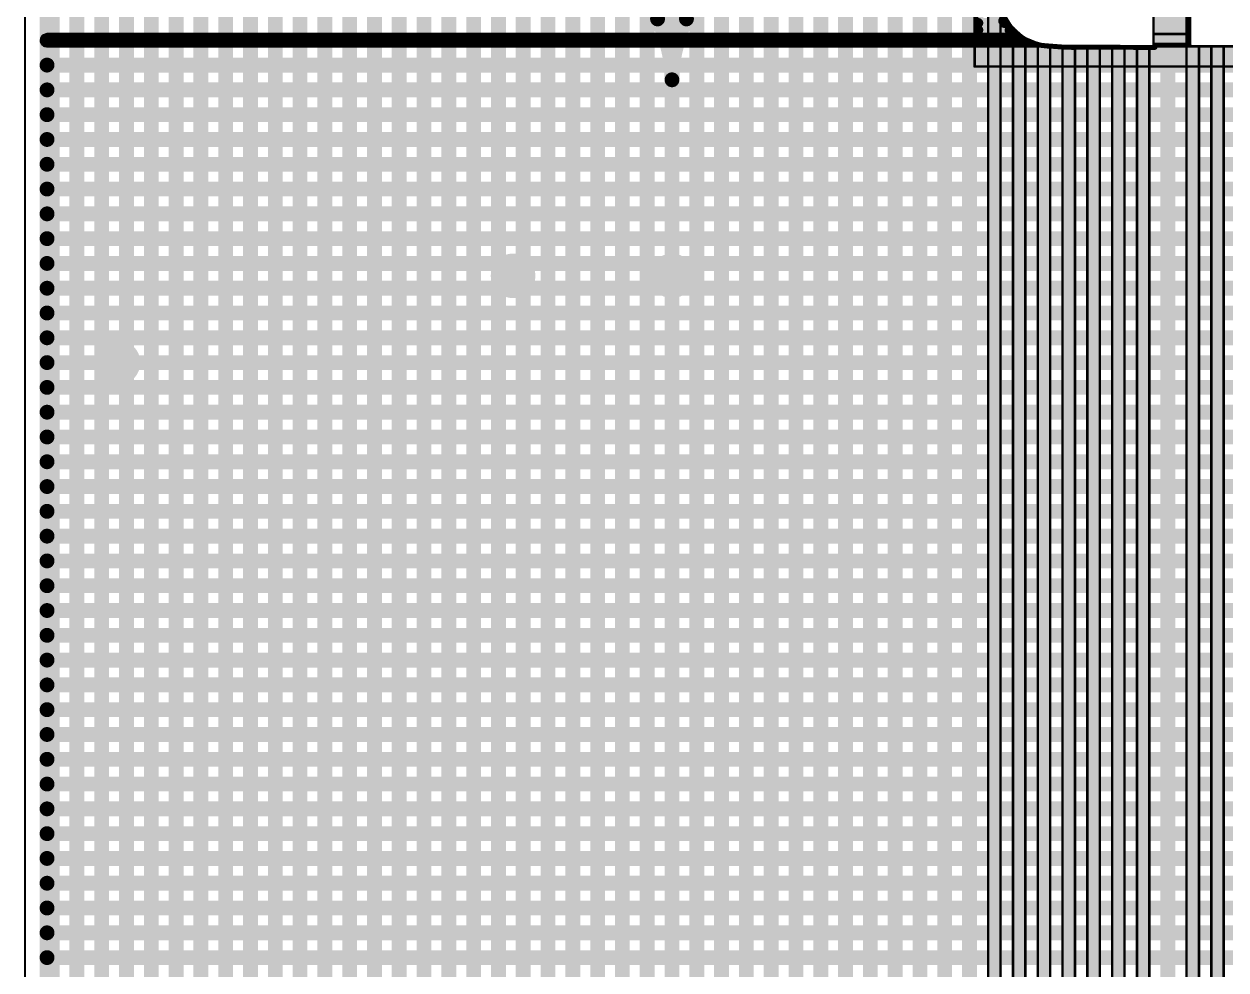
# Model space of a CAD drawing. Header units: millimetres. Extents: x 2260 to 2572, y -21 to 200.
# Drawn here: x 2325.19 to 2337.5, y 123.86 to 133.55 of the extents above; entities that cross this region are included whole.
import ezdxf

# ---------------------------------------------------------------- set-up
doc = ezdxf.new("R2010")
doc.units = ezdxf.units.MM
doc.layers.get('0').update_dxf_attribs({"lineweight": 18})
doc.layers.add('01', color=1, linetype='Continuous', lineweight=18)

# ---------------------------------------------------------------- blocks, each defined once
blk = doc.blocks.new('PAD_R1')
blk.add_lwpolyline([(0.25, 0, 0.5, 0.5, 1), (-0.25, 0, 0.5, 0.5, 1)], format="xyseb", close=True)

msp = doc.modelspace()

# ---------------------------------------------------------------- linework, layer by layer
at = {"layer": '01'}
msp.add_lwpolyline([(2325.2, 61.929, 0.02, 0.02, 0.414219), (2325.5, 61.629, 0.02, 0.02, 0), (2350.4, 61.629, 0.02, 0.02, 0.414219), (2350.7, 61.929, 0.02, 0.02, 0), (2350.7, 141.291, 0.02, 0.02, 0.414219), (2350.4, 141.591, 0.02, 0.02, 0), (2325.5, 141.591, 0.02, 0.02, 0.414219), (2325.2, 141.291, 0.02, 0.02, 0)], format="xyseb", close=True, dxfattribs=at)
for points in [[(2325.426, 137.536, 0.152, 0.152, 0), (2325.426, 65.729, 0.152, 0.152, 0)], [(2325.478, 137.536, 0.152, 0.152, 0), (2325.478, 65.729, 0.152, 0.152, 0)], [(2325.732, 137.536, 0.152, 0.152, 0), (2325.732, 65.729, 0.152, 0.152, 0)], [(2325.986, 137.536, 0.152, 0.152, 0), (2325.986, 65.729, 0.152, 0.152, 0)], [(2326.24, 137.536, 0.152, 0.152, 0), (2326.24, 65.729, 0.152, 0.152, 0)], [(2326.494, 137.536, 0.152, 0.152, 0), (2326.494, 65.729, 0.152, 0.152, 0)], [(2326.748, 137.536, 0.152, 0.152, 0), (2326.748, 65.729, 0.152, 0.152, 0)], [(2327.002, 137.536, 0.152, 0.152, 0), (2327.002, 65.729, 0.152, 0.152, 0)], [(2327.256, 137.536, 0.152, 0.152, 0), (2327.256, 65.729, 0.152, 0.152, 0)], [(2327.51, 137.536, 0.152, 0.152, 0), (2327.51, 65.729, 0.152, 0.152, 0)], [(2327.764, 137.536, 0.152, 0.152, 0), (2327.764, 65.729, 0.152, 0.152, 0)], [(2328.018, 137.536, 0.152, 0.152, 0), (2328.018, 65.729, 0.152, 0.152, 0)], [(2328.272, 137.536, 0.152, 0.152, 0), (2328.272, 65.729, 0.152, 0.152, 0)], [(2328.526, 137.536, 0.152, 0.152, 0), (2328.526, 65.729, 0.152, 0.152, 0)], [(2328.78, 137.536, 0.152, 0.152, 0), (2328.78, 65.729, 0.152, 0.152, 0)], [(2329.034, 137.536, 0.152, 0.152, 0), (2329.034, 65.729, 0.152, 0.152, 0)], [(2329.288, 137.536, 0.152, 0.152, 0), (2329.288, 65.729, 0.152, 0.152, 0)], [(2329.542, 137.536, 0.152, 0.152, 0), (2329.542, 65.729, 0.152, 0.152, 0)], [(2329.796, 137.536, 0.152, 0.152, 0), (2329.796, 65.729, 0.152, 0.152, 0)], [(2330.05, 137.536, 0.152, 0.152, 0), (2330.05, 65.729, 0.152, 0.152, 0)], [(2330.304, 137.536, 0.152, 0.152, 0), (2330.304, 65.729, 0.152, 0.152, 0)], [(2330.558, 137.536, 0.152, 0.152, 0), (2330.558, 65.729, 0.152, 0.152, 0)], [(2330.812, 137.536, 0.152, 0.152, 0), (2330.812, 65.729, 0.152, 0.152, 0)], [(2331.066, 137.536, 0.152, 0.152, 0), (2331.066, 65.729, 0.152, 0.152, 0)], [(2331.32, 137.536, 0.152, 0.152, 0), (2331.32, 65.729, 0.152, 0.152, 0)], [(2331.574, 137.536, 0.152, 0.152, 0), (2331.574, 65.729, 0.152, 0.152, 0)], [(2331.828, 137.536, 0.152, 0.152, 0), (2331.828, 65.729, 0.152, 0.152, 0)], [(2332.082, 137.536, 0.152, 0.152, 0), (2332.082, 65.729, 0.152, 0.152, 0)], [(2332.336, 137.536, 0.152, 0.152, 0), (2332.336, 65.729, 0.152, 0.152, 0)], [(2332.59, 137.536, 0.152, 0.152, 0), (2332.59, 65.729, 0.152, 0.152, 0)], [(2332.844, 137.536, 0.152, 0.152, 0), (2332.844, 65.729, 0.152, 0.152, 0)], [(2333.098, 137.536, 0.152, 0.152, 0), (2333.098, 65.729, 0.152, 0.152, 0)], [(2333.352, 137.536, 0.152, 0.152, 0), (2333.352, 65.729, 0.152, 0.152, 0)], [(2333.606, 137.536, 0.152, 0.152, 0), (2333.606, 65.729, 0.152, 0.152, 0)], [(2333.86, 137.536, 0.152, 0.152, 0), (2333.86, 65.729, 0.152, 0.152, 0)], [(2334.114, 137.536, 0.152, 0.152, 0), (2334.114, 65.729, 0.152, 0.152, 0)], [(2334.368, 137.536, 0.152, 0.152, 0), (2334.368, 65.729, 0.152, 0.152, 0)], [(2334.622, 137.536, 0.152, 0.152, 0), (2334.622, 65.729, 0.152, 0.152, 0)], [(2334.876, 137.536, 0.152, 0.152, 0), (2334.876, 65.729, 0.152, 0.152, 0)], [(2335.067, 137.536, 0.0254, 0.0254, 0), (2335.067, 65.729, 0.0254, 0.0254, 0)], [(2336.908, 137.536, 0.152, 0.152, 0), (2336.908, 65.729, 0.152, 0.152, 0)], [(2337.099, 137.536, 0.0254, 0.0254, 0), (2337.099, 69.872, 0.0254, 0.0254, 0)], [(2334.928, 135.416, 0.0254, 0.0254, 0), (2334.928, 133.118, 0.0254, 0.0254, 0)], [(2336.85, 133.339, 0.203, 0.203, 0), (2336.85, 135.292, 0.203, 0.203, 0)], [(2336.761, 135.305, 0.0254, 0.0254, 0), (2336.761, 133.327, 0.0254, 0.0254, 0)], [(2336.949, 133.339, 0.203, 0.203, 0), (2336.949, 135.292, 0.203, 0.203, 0)], [(2337.048, 133.339, 0.203, 0.203, 0), (2337.048, 135.292, 0.203, 0.203, 0)], [(2337.111, 133.339, 0.0508, 0.0508, 0), (2337.111, 135.292, 0.0508, 0.0508, 0)], [(2337.124, 133.339, 0.0508, 0.0508, 0), (2337.124, 135.292, 0.0508, 0.0508, 0)], [(2337.137, 133.327, 0.0254, 0.0254, 0), (2337.137, 135.305, 0.0254, 0.0254, 0)], [(2337.137, 133.327, 0.0254, 0.0254, 0), (2337.137, 135.305, 0.0254, 0.0254, 0)], [(2335.105, 65.729, 0.102, 0.102, 0), (2335.105, 134.442, 0.102, 0.102, 0)], [(2335.156, 65.729, 0.102, 0.102, 0), (2335.156, 134.442, 0.102, 0.102, 0)], [(2335.194, 65.729, 0.0254, 0.0254, 0), (2335.194, 134.438, 0.0254, 0.0254, 0)], [(2334.966, 133.832, 0.102, 0.102, 0), (2334.966, 133.441, 0.102, 0.102, 0)], [(2334.941, 133.832, 0.0508, 0.0508, 0), (2334.941, 133.441, 0.0508, 0.0508, 0)], [(2335.221, 133.585, 0.102, 0.102, 0), (2335.174, 133.705, 0.102, 0.102, 0)], [(2331.828, 132.982, 0.152, 0.152, 0.117077), (2331.68, 133.606, 0.152, 0.152, 0)], [(2331.828, 132.982, 0.152, 0.152, -0.117077), (2331.976, 133.606, 0.152, 0.152, 0)], [(2335.233, 133.564, 0.102, 0.102, 0), (2334.966, 133.564, 0.102, 0.102, 0)], [(2335.296, 133.481, 0.102, 0.102, 0), (2335.221, 133.585, 0.102, 0.102, 0)], [(2335.315, 133.498, 0.0508, 0.0508, 0), (2335.243, 133.597, 0.0508, 0.0508, 0)], [(2335.309, 133.524, 0.0254, 0.0254, 0), (2335.235, 133.644, 0.0254, 0.0254, 0)], [(2335.286, 133.492, 0.102, 0.102, 0), (2334.966, 133.492, 0.102, 0.102, 0)], [(2335.394, 133.398, 0.102, 0.102, 0), (2335.296, 133.481, 0.102, 0.102, 0)], [(2335.408, 133.42, 0.0508, 0.0508, 0), (2335.315, 133.498, 0.0508, 0.0508, 0)], [(2335.415, 133.43, 0.0254, 0.0254, 0), (2335.309, 133.524, 0.0254, 0.0254, 0)], [(2335.321, 133.518, 0.0254, 0.0254, 0), (2335.321, 65.729, 0.0254, 0.0254, 0)], [(2335.36, 133.474, 0.0254, 0.0254, 0), (2335.321, 133.518, 0.0254, 0.0254, 0)], [(2335.351, 133.464, 0.0508, 0.0508, 0), (2335.333, 133.485, 0.0508, 0.0508, 0)], [(2335.333, 133.485, 0.0508, 0.0508, 0), (2335.333, 133.483, 0.0508, 0.0508, 0)], [(2335.335, 133.483, 0.0508, 0.0508, 0), (2335.333, 133.483, 0.0508, 0.0508, 0)], [(2335.333, 133.483, 0.0508, 0.0508, 0), (2335.333, 133.444, 0.0508, 0.0508, 0)], [(2335.379, 133.444, 0.0508, 0.0508, 0), (2335.333, 133.444, 0.0508, 0.0508, 0)], [(2335.333, 133.444, 0.0508, 0.0508, 0), (2335.333, 133.441, 0.0508, 0.0508, 0)], [(2335.403, 133.425, 0.0508, 0.0508, 0), (2335.351, 133.464, 0.0508, 0.0508, 0)], [(2335.411, 133.434, 0.0254, 0.0254, 0), (2335.36, 133.474, 0.0254, 0.0254, 0)], [(2325.381, 133.432, 0.0254, 0.0254, 0), (2325.363, 133.387, 0.0254, 0.0254, 0)], [(2325.38, 133.408, 0.0508, 0.0508, 0), (2325.376, 133.387, 0.0508, 0.0508, 0)], [(2335.463, 133.387, 0.0508, 0.0508, 0), (2325.376, 133.387, 0.0508, 0.0508, 0)], [(2325.376, 133.387, 0.0508, 0.0508, 0), (2325.376, 133.38, 0.0508, 0.0508, 0)], [(2325.363, 133.387, 0.0254, 0.0254, 0), (2325.381, 133.342, 0.0254, 0.0254, 0)], [(2325.376, 133.38, 0.0508, 0.0508, 0), (2325.379, 133.368, 0.0508, 0.0508, 0)], [(2335.489, 133.376, 0.0508, 0.0508, 0), (2325.376, 133.376, 0.0508, 0.0508, 0)], [(2325.379, 133.368, 0.0508, 0.0508, 0), (2325.386, 133.357, 0.0508, 0.0508, 0)], [(2325.39, 133.423, 0.0508, 0.0508, 0), (2325.38, 133.408, 0.0508, 0.0508, 0)], [(2335.53, 133.359, 0.0508, 0.0508, 0), (2325.384, 133.359, 0.0508, 0.0508, 0)], [(2335.411, 133.418, 0.0508, 0.0508, 0), (2325.386, 133.418, 0.0508, 0.0508, 0)], [(2325.386, 133.357, 0.0508, 0.0508, 0), (2325.387, 133.355, 0.0508, 0.0508, 0)], [(2325.387, 133.355, 0.0508, 0.0508, 0), (2325.426, 133.337, 0.0508, 0.0508, 0)], [(2325.392, 133.425, 0.0508, 0.0508, 0), (2325.39, 133.423, 0.0508, 0.0508, 0)], [(2325.426, 133.438, 0.0508, 0.0508, 0), (2325.392, 133.425, 0.0508, 0.0508, 0)], [(2325.426, 133.451, 0.0254, 0.0254, 0), (2325.381, 133.432, 0.0254, 0.0254, 0)], [(2325.381, 133.342, 0.0254, 0.0254, 0), (2325.426, 133.324, 0.0254, 0.0254, 0)], [(2335.587, 133.342, 0.0508, 0.0508, 0), (2325.402, 133.342, 0.0508, 0.0508, 0)], [(2335.597, 133.339, 0.0508, 0.0508, 0), (2325.409, 133.339, 0.0508, 0.0508, 0)], [(2335.386, 133.438, 0.0508, 0.0508, 0), (2325.426, 133.438, 0.0508, 0.0508, 0)], [(2325.426, 133.337, 0.0508, 0.0508, 0), (2335.607, 133.337, 0.0508, 0.0508, 0)], [(2335.39, 133.451, 0.0254, 0.0254, 0), (2325.426, 133.451, 0.0254, 0.0254, 0)], [(2335.379, 133.441, 0.0508, 0.0508, 0), (2334.941, 133.441, 0.0508, 0.0508, 0)], [(2334.941, 133.441, 0.0508, 0.0508, 0), (2334.941, 133.418, 0.0508, 0.0508, 0)], [(2335.411, 133.418, 0.0508, 0.0508, 0), (2334.941, 133.418, 0.0508, 0.0508, 0)], [(2334.941, 133.418, 0.0508, 0.0508, 0), (2334.941, 133.376, 0.0508, 0.0508, 0)], [(2335.489, 133.376, 0.0508, 0.0508, 0), (2334.941, 133.376, 0.0508, 0.0508, 0)], [(2334.941, 133.376, 0.0508, 0.0508, 0), (2334.941, 133.359, 0.0508, 0.0508, 0)], [(2335.53, 133.359, 0.0508, 0.0508, 0), (2334.941, 133.359, 0.0508, 0.0508, 0)], [(2334.941, 133.359, 0.0508, 0.0508, 0), (2334.941, 133.342, 0.0508, 0.0508, 0)], [(2335.587, 133.342, 0.0508, 0.0508, 0), (2334.941, 133.342, 0.0508, 0.0508, 0)], [(2334.941, 133.342, 0.0508, 0.0508, 0), (2334.941, 133.339, 0.0508, 0.0508, 0)], [(2335.597, 133.339, 0.0508, 0.0508, 0), (2334.941, 133.339, 0.0508, 0.0508, 0)], [(2335.359, 65.729, 0.102, 0.102, 0), (2335.359, 133.416, 0.102, 0.102, 0)], [(2335.382, 133.441, 0.0508, 0.0508, 0), (2335.333, 133.441, 0.0508, 0.0508, 0)], [(2335.333, 133.441, 0.0508, 0.0508, 0), (2335.333, 133.418, 0.0508, 0.0508, 0)], [(2335.411, 133.418, 0.0508, 0.0508, 0), (2335.333, 133.418, 0.0508, 0.0508, 0)], [(2335.333, 133.418, 0.0508, 0.0508, 0), (2335.333, 133.416, 0.0508, 0.0508, 0)], [(2335.414, 133.416, 0.0508, 0.0508, 0), (2335.333, 133.416, 0.0508, 0.0508, 0)], [(2335.41, 65.729, 0.102, 0.102, 0), (2335.41, 133.416, 0.102, 0.102, 0)], [(2335.402, 133.425, 0.0508, 0.0508, 0), (2335.386, 133.438, 0.0508, 0.0508, 0)], [(2335.411, 133.434, 0.0254, 0.0254, 0), (2335.39, 133.451, 0.0254, 0.0254, 0)], [(2335.406, 133.421, 0.0508, 0.0508, 0), (2335.402, 133.425, 0.0508, 0.0508, 0)], [(2335.406, 133.421, 0.0508, 0.0508, 0), (2335.403, 133.425, 0.0508, 0.0508, 0)], [(2335.444, 133.396, 0.0508, 0.0508, 0), (2335.406, 133.421, 0.0508, 0.0508, 0)], [(2335.435, 133.402, 0.0508, 0.0508, 0), (2335.406, 133.421, 0.0508, 0.0508, 0)], [(2335.444, 133.396, 0.0508, 0.0508, 0), (2335.408, 133.42, 0.0508, 0.0508, 0)], [(2335.414, 133.431, 0.0254, 0.0254, 0), (2335.411, 133.434, 0.0254, 0.0254, 0)], [(2335.414, 133.431, 0.0254, 0.0254, 0), (2335.411, 133.434, 0.0254, 0.0254, 0)], [(2335.45, 133.407, 0.0254, 0.0254, 0), (2335.414, 133.431, 0.0254, 0.0254, 0)], [(2335.448, 133.409, 0.0254, 0.0254, 0), (2335.414, 133.431, 0.0254, 0.0254, 0)], [(2335.451, 133.407, 0.0254, 0.0254, 0), (2335.415, 133.43, 0.0254, 0.0254, 0)], [(2335.517, 133.364, 0.0508, 0.0508, 0), (2335.444, 133.396, 0.0508, 0.0508, 0)], [(2335.55, 133.352, 0.0508, 0.0508, 0), (2335.444, 133.396, 0.0508, 0.0508, 0)], [(2335.448, 65.729, 0.0254, 0.0254, 0), (2335.448, 133.409, 0.0254, 0.0254, 0)], [(2335.451, 133.407, 0.0254, 0.0254, 0), (2335.45, 133.407, 0.0254, 0.0254, 0)], [(2335.553, 133.364, 0.0254, 0.0254, 0), (2335.451, 133.407, 0.0254, 0.0254, 0)], [(2335.553, 133.364, 0.0254, 0.0254, 0), (2335.451, 133.407, 0.0254, 0.0254, 0)], [(2335.55, 133.352, 0.0508, 0.0508, 0), (2335.517, 133.364, 0.0508, 0.0508, 0)], [(2335.607, 133.336, 0.0508, 0.0508, 0), (2335.55, 133.352, 0.0508, 0.0508, 0)], [(2335.615, 133.334, 0.0508, 0.0508, 0), (2335.55, 133.352, 0.0508, 0.0508, 0)], [(2335.554, 133.364, 0.0254, 0.0254, 0), (2335.553, 133.364, 0.0254, 0.0254, 0)], [(2335.618, 133.347, 0.0254, 0.0254, 0), (2335.553, 133.364, 0.0254, 0.0254, 0)], [(2335.618, 133.347, 0.0254, 0.0254, 0), (2335.554, 133.364, 0.0254, 0.0254, 0)], [(2335.613, 65.729, 0.102, 0.102, 0), (2335.613, 133.349, 0.102, 0.102, 0)], [(2335.575, 133.358, 0.0254, 0.0254, 0), (2335.575, 65.729, 0.0254, 0.0254, 0)], [(2335.618, 133.346, 0.0254, 0.0254, 0), (2335.575, 133.358, 0.0254, 0.0254, 0)], [(2335.616, 133.334, 0.0508, 0.0508, 0), (2335.587, 133.341, 0.0508, 0.0508, 0)], [(2335.839, 133.317, 0.0508, 0.0508, 0), (2335.615, 133.334, 0.0508, 0.0508, 0)], [(2335.624, 133.334, 0.0508, 0.0508, 0), (2335.616, 133.334, 0.0508, 0.0508, 0)], [(2335.689, 133.326, 0.0508, 0.0508, 0), (2335.624, 133.334, 0.0508, 0.0508, 0)], [(2335.839, 133.329, 0.0254, 0.0254, 0), (2335.618, 133.347, 0.0254, 0.0254, 0)], [(2335.625, 133.346, 0.0254, 0.0254, 0), (2335.618, 133.346, 0.0254, 0.0254, 0)], [(2335.839, 133.329, 0.0254, 0.0254, 0), (2335.618, 133.347, 0.0254, 0.0254, 0)], [(2335.702, 133.338, 0.0254, 0.0254, 0), (2335.625, 133.346, 0.0254, 0.0254, 0)], [(2335.664, 65.729, 0.102, 0.102, 0), (2335.664, 133.349, 0.102, 0.102, 0)], [(2335.702, 65.729, 0.0254, 0.0254, 0), (2335.702, 133.338, 0.0254, 0.0254, 0)], [(2335.867, 65.729, 0.102, 0.102, 0), (2335.867, 133.339, 0.102, 0.102, 0)], [(2335.918, 65.729, 0.102, 0.102, 0), (2335.918, 133.339, 0.102, 0.102, 0)], [(2336.121, 65.729, 0.102, 0.102, 0), (2336.121, 133.339, 0.102, 0.102, 0)], [(2336.172, 65.729, 0.102, 0.102, 0), (2336.172, 133.339, 0.102, 0.102, 0)], [(2336.375, 65.729, 0.102, 0.102, 0), (2336.375, 133.339, 0.102, 0.102, 0)], [(2336.426, 65.729, 0.102, 0.102, 0), (2336.426, 133.339, 0.102, 0.102, 0)], [(2336.629, 65.729, 0.102, 0.102, 0), (2336.629, 133.339, 0.102, 0.102, 0)], [(2336.68, 65.729, 0.102, 0.102, 0), (2336.68, 133.339, 0.102, 0.102, 0)], [(2337.149, 133.413, 0.102, 0.102, 0), (2336.749, 133.413, 0.102, 0.102, 0)], [(2337.149, 133.39, 0.102, 0.102, 0), (2336.749, 133.39, 0.102, 0.102, 0)], [(2336.773, 133.337, 0.0508, 0.0508, 0), (2337.125, 133.337, 0.0508, 0.0508, 0)], [(2337.137, 133.451, 0.0254, 0.0254, 0), (2336.761, 133.451, 0.0254, 0.0254, 0)], [(2336.761, 133.451, 0.0254, 0.0254, 0), (2336.761, 133.327, 0.0254, 0.0254, 0)], [(2337.124, 133.339, 0.0508, 0.0508, 0), (2336.774, 133.339, 0.0508, 0.0508, 0)], [(2337.124, 133.339, 0.0508, 0.0508, 0), (2336.774, 133.339, 0.0508, 0.0508, 0)], [(2337.137, 69.859, 0.102, 0.102, 0), (2337.137, 133.339, 0.102, 0.102, 0)], [(2337.124, 133.339, 0.0508, 0.0508, 0), (2337.111, 133.339, 0.0508, 0.0508, 0)], [(2337.137, 133.327, 0.0254, 0.0254, 0), (2337.137, 133.451, 0.0254, 0.0254, 0)], [(2337.188, 69.859, 0.102, 0.102, 0), (2337.188, 133.339, 0.102, 0.102, 0)], [(2337.391, 69.859, 0.102, 0.102, 0), (2337.391, 133.339, 0.102, 0.102, 0)], [(2337.442, 69.859, 0.102, 0.102, 0), (2337.442, 133.339, 0.102, 0.102, 0)], [(2325.426, 133.324, 0.0254, 0.0254, 0), (2350.474, 133.324, 0.0254, 0.0254, 0)], [(2339.167, 133.238, 0.203, 0.203, 0), (2334.915, 133.238, 0.203, 0.203, 0)], [(2339.167, 133.207, 0.203, 0.203, 0), (2334.915, 133.207, 0.203, 0.203, 0)], [(2336.774, 133.314, 0.0508, 0.0508, 0), (2335.839, 133.317, 0.0508, 0.0508, 0)], [(2335.829, 133.33, 0.0254, 0.0254, 0), (2335.829, 65.729, 0.0254, 0.0254, 0)], [(2335.839, 133.329, 0.0254, 0.0254, 0), (2335.829, 133.33, 0.0254, 0.0254, 0)], [(2335.943, 133.314, 0.0508, 0.0508, 0), (2335.841, 133.317, 0.0508, 0.0508, 0)], [(2336.761, 133.327, 0.0254, 0.0254, 0), (2335.839, 133.329, 0.0254, 0.0254, 0)], [(2335.956, 133.327, 0.0254, 0.0254, 0), (2335.839, 133.329, 0.0254, 0.0254, 0)], [(2336.761, 133.327, 0.0254, 0.0254, 0), (2335.839, 133.329, 0.0254, 0.0254, 0)], [(2335.956, 65.729, 0.0254, 0.0254, 0), (2335.956, 133.327, 0.0254, 0.0254, 0)], [(2336.083, 133.327, 0.0254, 0.0254, 0), (2336.083, 65.729, 0.0254, 0.0254, 0)], [(2336.21, 133.327, 0.0254, 0.0254, 0), (2336.083, 133.327, 0.0254, 0.0254, 0)], [(2336.21, 65.729, 0.0254, 0.0254, 0), (2336.21, 133.327, 0.0254, 0.0254, 0)], [(2336.337, 133.327, 0.0254, 0.0254, 0), (2336.337, 65.729, 0.0254, 0.0254, 0)], [(2336.464, 133.327, 0.0254, 0.0254, 0), (2336.337, 133.327, 0.0254, 0.0254, 0)], [(2336.464, 65.729, 0.0254, 0.0254, 0), (2336.464, 133.327, 0.0254, 0.0254, 0)], [(2336.591, 133.327, 0.0254, 0.0254, 0), (2336.591, 65.729, 0.0254, 0.0254, 0)], [(2336.718, 133.327, 0.0254, 0.0254, 0), (2336.591, 133.327, 0.0254, 0.0254, 0)], [(2336.718, 65.729, 0.0254, 0.0254, 0), (2336.718, 133.327, 0.0254, 0.0254, 0)], [(2337.752, 133.327, 0.0254, 0.0254, 0), (2337.137, 133.327, 0.0254, 0.0254, 0)], [(2337.752, 133.327, 0.0254, 0.0254, 0), (2337.137, 133.327, 0.0254, 0.0254, 0)], [(2337.226, 133.327, 0.0254, 0.0254, 0), (2337.137, 133.327, 0.0254, 0.0254, 0)], [(2337.226, 69.872, 0.0254, 0.0254, 0), (2337.226, 133.327, 0.0254, 0.0254, 0)], [(2337.353, 133.327, 0.0254, 0.0254, 0), (2337.353, 69.872, 0.0254, 0.0254, 0)], [(2337.48, 133.327, 0.0254, 0.0254, 0), (2337.353, 133.327, 0.0254, 0.0254, 0)], [(2337.48, 69.872, 0.0254, 0.0254, 0), (2337.48, 133.327, 0.0254, 0.0254, 0)], [(2350.474, 133.133, 0.152, 0.152, 0), (2325.426, 133.133, 0.152, 0.152, 0)], [(2334.928, 133.118, 0.0254, 0.0254, 0), (2339.154, 133.118, 0.0254, 0.0254, 0)], [(2350.474, 132.879, 0.152, 0.152, 0), (2325.426, 132.879, 0.152, 0.152, 0)], [(2350.474, 132.625, 0.152, 0.152, 0), (2325.426, 132.625, 0.152, 0.152, 0)], [(2350.474, 132.371, 0.152, 0.152, 0), (2325.426, 132.371, 0.152, 0.152, 0)], [(2350.474, 132.117, 0.152, 0.152, 0), (2325.426, 132.117, 0.152, 0.152, 0)], [(2350.474, 131.863, 0.152, 0.152, 0), (2325.426, 131.863, 0.152, 0.152, 0)], [(2350.474, 131.609, 0.152, 0.152, 0), (2325.426, 131.609, 0.152, 0.152, 0)], [(2350.474, 131.355, 0.152, 0.152, 0), (2325.426, 131.355, 0.152, 0.152, 0)], [(2350.474, 131.101, 0.152, 0.152, 0), (2325.426, 131.101, 0.152, 0.152, 0)], [(2350.474, 130.847, 0.152, 0.152, 0), (2325.426, 130.847, 0.152, 0.152, 0)], [(2350.474, 130.593, 0.152, 0.152, 0), (2325.426, 130.593, 0.152, 0.152, 0)], [(2350.474, 130.339, 0.152, 0.152, 0), (2325.426, 130.339, 0.152, 0.152, 0)], [(2350.474, 130.085, 0.152, 0.152, 0), (2325.426, 130.085, 0.152, 0.152, 0)], [(2350.474, 129.831, 0.152, 0.152, 0), (2325.426, 129.831, 0.152, 0.152, 0)], [(2350.474, 129.577, 0.152, 0.152, 0), (2325.426, 129.577, 0.152, 0.152, 0)], [(2350.474, 129.323, 0.152, 0.152, 0), (2325.426, 129.323, 0.152, 0.152, 0)], [(2350.474, 129.069, 0.152, 0.152, 0), (2325.426, 129.069, 0.152, 0.152, 0)], [(2350.474, 128.815, 0.152, 0.152, 0), (2325.426, 128.815, 0.152, 0.152, 0)], [(2350.474, 128.561, 0.152, 0.152, 0), (2325.426, 128.561, 0.152, 0.152, 0)], [(2350.474, 128.307, 0.152, 0.152, 0), (2325.426, 128.307, 0.152, 0.152, 0)], [(2350.474, 128.053, 0.152, 0.152, 0), (2325.426, 128.053, 0.152, 0.152, 0)], [(2350.474, 127.799, 0.152, 0.152, 0), (2325.426, 127.799, 0.152, 0.152, 0)], [(2350.474, 127.545, 0.152, 0.152, 0), (2325.426, 127.545, 0.152, 0.152, 0)], [(2350.474, 127.291, 0.152, 0.152, 0), (2325.426, 127.291, 0.152, 0.152, 0)], [(2350.474, 127.037, 0.152, 0.152, 0), (2325.426, 127.037, 0.152, 0.152, 0)], [(2350.474, 126.783, 0.152, 0.152, 0), (2325.426, 126.783, 0.152, 0.152, 0)], [(2350.474, 126.529, 0.152, 0.152, 0), (2325.426, 126.529, 0.152, 0.152, 0)], [(2350.474, 126.275, 0.152, 0.152, 0), (2325.426, 126.275, 0.152, 0.152, 0)], [(2350.474, 126.021, 0.152, 0.152, 0), (2325.426, 126.021, 0.152, 0.152, 0)], [(2350.474, 125.767, 0.152, 0.152, 0), (2325.426, 125.767, 0.152, 0.152, 0)], [(2350.474, 125.513, 0.152, 0.152, 0), (2325.426, 125.513, 0.152, 0.152, 0)], [(2350.474, 125.259, 0.152, 0.152, 0), (2325.426, 125.259, 0.152, 0.152, 0)], [(2350.474, 125.005, 0.152, 0.152, 0), (2325.426, 125.005, 0.152, 0.152, 0)], [(2350.474, 124.751, 0.152, 0.152, 0), (2325.426, 124.751, 0.152, 0.152, 0)], [(2350.474, 124.497, 0.152, 0.152, 0), (2325.426, 124.497, 0.152, 0.152, 0)], [(2350.474, 124.243, 0.152, 0.152, 0), (2325.426, 124.243, 0.152, 0.152, 0)], [(2350.474, 123.989, 0.152, 0.152, 0), (2325.426, 123.989, 0.152, 0.152, 0)]]:
    msp.add_lwpolyline(points, format="xyseb", dxfattribs=at)

# ---------------------------------------------------------------- block references
for p, xscale, yscale in [((2331.828, 133.641), -0.456945, 0.456945), ((2331.68, 133.606), -0.1524, 0.1524), ((2331.976, 133.606), -0.1524, 0.1524), ((2334.966, 133.564), -0.1016, 0.1016), ((2335.221, 133.585), -0.1016, 0.1016), ((2335.221, 133.585), -0.1016, 0.1016), ((2335.233, 133.564), -0.1016, 0.1016), ((2334.966, 133.492), -0.1016, 0.1016), ((2334.966, 133.441), -0.1016, 0.1016), ((2335.286, 133.492), -0.1016, 0.1016), ((2335.296, 133.481), -0.1016, 0.1016), ((2335.296, 133.481), -0.1016, 0.1016), ((2335.315, 133.498), -0.0508, 0.0508), ((2335.315, 133.498), -0.0508, 0.0508), ((2335.309, 133.524), -0.0254, 0.0254), ((2335.309, 133.524), -0.0254, 0.0254), ((2335.321, 133.518), -0.0254, 0.0254), ((2335.321, 133.518), -0.0254, 0.0254), ((2335.333, 133.485), -0.0508, 0.0508), ((2335.333, 133.485), -0.0508, 0.0508), ((2335.333, 133.483), -0.0508, 0.0508), ((2335.333, 133.483), -0.0508, 0.0508), ((2335.333, 133.483), -0.0508, 0.0508), ((2335.333, 133.444), -0.0508, 0.0508), ((2335.333, 133.444), -0.0508, 0.0508), ((2335.333, 133.444), -0.0508, 0.0508), ((2335.335, 133.483), -0.0508, 0.0508), ((2335.351, 133.464), -0.0508, 0.0508), ((2335.351, 133.464), -0.0508, 0.0508), ((2335.36, 133.474), -0.0254, 0.0254), ((2335.36, 133.474), -0.0254, 0.0254), ((2335.379, 133.444), -0.0508, 0.0508), ((2325.376, 133.387), -0.0508, 0.0508), ((2325.376, 133.387), -0.0508, 0.0508), ((2325.376, 133.387), -0.0508, 0.0508), ((2325.363, 133.387), -0.0254, 0.0254), ((2325.363, 133.387), -0.0254, 0.0254), ((2325.376, 133.38), -0.0508, 0.0508), ((2325.376, 133.38), -0.0508, 0.0508), ((2325.376, 133.376), -0.0508, 0.0508), ((2325.379, 133.368), -0.0508, 0.0508), ((2325.379, 133.368), -0.0508, 0.0508), ((2325.38, 133.408), -0.0508, 0.0508), ((2325.38, 133.408), -0.0508, 0.0508), ((2325.384, 133.359), -0.0508, 0.0508), ((2325.386, 133.418), -0.0508, 0.0508), ((2325.386, 133.357), -0.0508, 0.0508), ((2325.386, 133.357), -0.0508, 0.0508), ((2325.387, 133.355), -0.0508, 0.0508), ((2325.387, 133.355), -0.0508, 0.0508), ((2325.39, 133.423), -0.0508, 0.0508), ((2325.39, 133.423), -0.0508, 0.0508), ((2325.392, 133.425), -0.0508, 0.0508), ((2325.392, 133.425), -0.0508, 0.0508), ((2325.381, 133.432), -0.0254, 0.0254), ((2325.381, 133.432), -0.0254, 0.0254), ((2325.381, 133.342), -0.0254, 0.0254), ((2325.381, 133.342), -0.0254, 0.0254), ((2325.402, 133.342), -0.0508, 0.0508), ((2325.409, 133.339), -0.0508, 0.0508), ((2325.426, 133.438), -0.0508, 0.0508), ((2325.426, 133.438), -0.0508, 0.0508), ((2325.426, 133.337), -0.0508, 0.0508), ((2325.426, 133.337), -0.0508, 0.0508), ((2325.426, 133.451), -0.0254, 0.0254), ((2325.426, 133.451), -0.0254, 0.0254), ((2334.941, 133.441), -0.0508, 0.0508), ((2334.941, 133.441), -0.0508, 0.0508), ((2334.941, 133.441), -0.0508, 0.0508), ((2334.941, 133.418), -0.0508, 0.0508), ((2334.941, 133.418), -0.0508, 0.0508), ((2334.941, 133.418), -0.0508, 0.0508), ((2334.941, 133.376), -0.0508, 0.0508), ((2334.941, 133.376), -0.0508, 0.0508), ((2334.941, 133.376), -0.0508, 0.0508), ((2334.941, 133.359), -0.0508, 0.0508), ((2334.941, 133.359), -0.0508, 0.0508), ((2334.941, 133.359), -0.0508, 0.0508), ((2334.941, 133.342), -0.0508, 0.0508), ((2334.941, 133.342), -0.0508, 0.0508), ((2334.941, 133.342), -0.0508, 0.0508), ((2334.941, 133.339), -0.0508, 0.0508), ((2334.941, 133.339), -0.0508, 0.0508), ((2335.333, 133.441), -0.0508, 0.0508), ((2335.333, 133.441), -0.0508, 0.0508), ((2335.333, 133.441), -0.0508, 0.0508), ((2335.333, 133.418), -0.0508, 0.0508), ((2335.333, 133.418), -0.0508, 0.0508), ((2335.333, 133.418), -0.0508, 0.0508), ((2335.333, 133.416), -0.0508, 0.0508), ((2335.333, 133.416), -0.0508, 0.0508), ((2335.394, 133.398), -0.1016, 0.1016), ((2335.379, 133.441), -0.0508, 0.0508), ((2335.382, 133.441), -0.0508, 0.0508), ((2335.386, 133.438), -0.0508, 0.0508), ((2335.386, 133.438), -0.0508, 0.0508), ((2335.39, 133.451), -0.0254, 0.0254), ((2335.39, 133.451), -0.0254, 0.0254), ((2335.402, 133.425), -0.0508, 0.0508), ((2335.402, 133.425), -0.0508, 0.0508), ((2335.403, 133.425), -0.0508, 0.0508), ((2335.403, 133.425), -0.0508, 0.0508), ((2335.406, 133.421), -0.0508, 0.0508), ((2335.406, 133.421), -0.0508, 0.0508), ((2335.406, 133.421), -0.0508, 0.0508), ((2335.406, 133.421), -0.0508, 0.0508), ((2335.408, 133.42), -0.0508, 0.0508), ((2335.408, 133.42), -0.0508, 0.0508), ((2335.411, 133.418), -0.0508, 0.0508), ((2335.411, 133.418), -0.0508, 0.0508), ((2335.411, 133.418), -0.0508, 0.0508), ((2335.414, 133.416), -0.0508, 0.0508), ((2335.411, 133.434), -0.0254, 0.0254), ((2335.411, 133.434), -0.0254, 0.0254), ((2335.411, 133.434), -0.0254, 0.0254), ((2335.411, 133.434), -0.0254, 0.0254), ((2335.414, 133.431), -0.0254, 0.0254), ((2335.414, 133.431), -0.0254, 0.0254), ((2335.414, 133.431), -0.0254, 0.0254), ((2335.414, 133.431), -0.0254, 0.0254), ((2335.415, 133.43), -0.0254, 0.0254), ((2335.415, 133.43), -0.0254, 0.0254), ((2335.435, 133.402), -0.0508, 0.0508), ((2335.444, 133.396), -0.0508, 0.0508), ((2335.444, 133.396), -0.0508, 0.0508), ((2335.444, 133.396), -0.0508, 0.0508), ((2335.444, 133.396), -0.0508, 0.0508), ((2335.448, 133.409), -0.0254, 0.0254), ((2335.448, 133.409), -0.0254, 0.0254), ((2335.45, 133.407), -0.0254, 0.0254), ((2335.45, 133.407), -0.0254, 0.0254), ((2335.463, 133.387), -0.0508, 0.0508), ((2335.451, 133.407), -0.0254, 0.0254), ((2335.451, 133.407), -0.0254, 0.0254), ((2335.451, 133.407), -0.0254, 0.0254), ((2335.451, 133.407), -0.0254, 0.0254), ((2335.489, 133.376), -0.0508, 0.0508), ((2335.489, 133.376), -0.0508, 0.0508), ((2335.517, 133.364), -0.0508, 0.0508), ((2335.517, 133.364), -0.0508, 0.0508), ((2335.53, 133.359), -0.0508, 0.0508), ((2335.53, 133.359), -0.0508, 0.0508), ((2335.55, 133.352), -0.0508, 0.0508), ((2335.55, 133.352), -0.0508, 0.0508), ((2335.55, 133.352), -0.0508, 0.0508), ((2335.55, 133.352), -0.0508, 0.0508), ((2335.553, 133.364), -0.0254, 0.0254), ((2335.553, 133.364), -0.0254, 0.0254), ((2335.553, 133.364), -0.0254, 0.0254), ((2335.553, 133.364), -0.0254, 0.0254), ((2335.554, 133.364), -0.0254, 0.0254), ((2335.554, 133.364), -0.0254, 0.0254), ((2335.587, 133.342), -0.0508, 0.0508), ((2335.587, 133.342), -0.0508, 0.0508), ((2335.575, 133.358), -0.0254, 0.0254), ((2335.575, 133.358), -0.0254, 0.0254), ((2335.587, 133.341), -0.0508, 0.0508), ((2335.597, 133.339), -0.0508, 0.0508), ((2335.597, 133.339), -0.0508, 0.0508), ((2335.607, 133.337), -0.0508, 0.0508), ((2335.607, 133.336), -0.0508, 0.0508), ((2335.615, 133.334), -0.0508, 0.0508), ((2335.615, 133.334), -0.0508, 0.0508), ((2335.616, 133.334), -0.0508, 0.0508), ((2335.616, 133.334), -0.0508, 0.0508), ((2335.624, 133.334), -0.0508, 0.0508), ((2335.624, 133.334), -0.0508, 0.0508), ((2335.618, 133.347), -0.0254, 0.0254), ((2335.618, 133.347), -0.0254, 0.0254), ((2335.618, 133.346), -0.0254, 0.0254), ((2335.618, 133.346), -0.0254, 0.0254), ((2335.618, 133.347), -0.0254, 0.0254), ((2335.618, 133.347), -0.0254, 0.0254), ((2335.625, 133.346), -0.0254, 0.0254), ((2335.625, 133.346), -0.0254, 0.0254), ((2335.689, 133.326), -0.0508, 0.0508), ((2335.702, 133.338), -0.0254, 0.0254), ((2335.702, 133.338), -0.0254, 0.0254), ((2336.773, 133.337), -0.0508, 0.0508), ((2336.761, 133.451), -0.0254, 0.0254), ((2336.761, 133.451), -0.0254, 0.0254), ((2336.774, 133.339), -0.0508, 0.0508), ((2336.774, 133.339), -0.0508, 0.0508), ((2337.111, 133.339), -0.0508, 0.0508), ((2337.124, 133.339), -0.0508, 0.0508), ((2337.124, 133.339), -0.0508, 0.0508), ((2337.124, 133.339), -0.0508, 0.0508), ((2337.125, 133.337), -0.0508, 0.0508), ((2337.137, 133.451), -0.0254, 0.0254), ((2337.137, 133.451), -0.0254, 0.0254), ((2325.426, 133.324), -0.0254, 0.0254), ((2325.426, 133.324), -0.0254, 0.0254), ((2335.839, 133.317), -0.0508, 0.0508), ((2335.839, 133.317), -0.0508, 0.0508), ((2335.829, 133.33), -0.0254, 0.0254), ((2335.829, 133.33), -0.0254, 0.0254), ((2335.841, 133.317), -0.0508, 0.0508), ((2335.839, 133.329), -0.0254, 0.0254), ((2335.839, 133.329), -0.0254, 0.0254), ((2335.839, 133.329), -0.0254, 0.0254), ((2335.839, 133.329), -0.0254, 0.0254), ((2335.839, 133.329), -0.0254, 0.0254), ((2335.839, 133.329), -0.0254, 0.0254), ((2335.943, 133.314), -0.0508, 0.0508), ((2335.956, 133.327), -0.0254, 0.0254), ((2335.956, 133.327), -0.0254, 0.0254), ((2336.083, 133.327), -0.0254, 0.0254), ((2336.083, 133.327), -0.0254, 0.0254), ((2336.21, 133.327), -0.0254, 0.0254), ((2336.21, 133.327), -0.0254, 0.0254), ((2336.337, 133.327), -0.0254, 0.0254), ((2336.337, 133.327), -0.0254, 0.0254), ((2336.464, 133.327), -0.0254, 0.0254), ((2336.464, 133.327), -0.0254, 0.0254), ((2336.591, 133.327), -0.0254, 0.0254), ((2336.591, 133.327), -0.0254, 0.0254), ((2336.718, 133.327), -0.0254, 0.0254), ((2336.718, 133.327), -0.0254, 0.0254), ((2336.761, 133.327), -0.0254, 0.0254), ((2336.761, 133.327), -0.0254, 0.0254), ((2336.761, 133.327), -0.0254, 0.0254), ((2336.761, 133.327), -0.0254, 0.0254), ((2336.774, 133.314), -0.0508, 0.0508), ((2337.137, 133.327), -0.0254, 0.0254), ((2337.137, 133.327), -0.0254, 0.0254), ((2337.137, 133.327), -0.0254, 0.0254), ((2337.137, 133.327), -0.0254, 0.0254), ((2337.137, 133.327), -0.0254, 0.0254), ((2337.137, 133.327), -0.0254, 0.0254), ((2337.226, 133.327), -0.0254, 0.0254), ((2337.226, 133.327), -0.0254, 0.0254), ((2337.353, 133.327), -0.0254, 0.0254), ((2337.353, 133.327), -0.0254, 0.0254), ((2337.48, 133.327), -0.0254, 0.0254), ((2337.48, 133.327), -0.0254, 0.0254), ((2325.426, 133.133), -0.1524, 0.1524), ((2334.928, 133.118), -0.0254, 0.0254), ((2334.928, 133.118), -0.0254, 0.0254), ((2331.828, 132.982), -0.1524, 0.1524), ((2331.828, 132.982), -0.1524, 0.1524), ((2325.426, 132.879), -0.1524, 0.1524), ((2325.426, 132.625), -0.1524, 0.1524), ((2325.426, 132.371), -0.1524, 0.1524), ((2325.426, 132.117), -0.1524, 0.1524), ((2325.426, 131.863), -0.1524, 0.1524), ((2325.426, 131.609), -0.1524, 0.1524), ((2325.426, 131.355), -0.1524, 0.1524), ((2325.426, 131.101), -0.1524, 0.1524), ((2330.2, 130.974), -0.456945, 0.456945), ((2331.828, 130.974), -0.456945, 0.456945), ((2325.426, 130.847), -0.1524, 0.1524), ((2325.426, 130.593), -0.1524, 0.1524), ((2325.426, 130.339), -0.1524, 0.1524), ((2326.153, 130.085), -0.456945, 0.456945), ((2325.426, 130.085), -0.1524, 0.1524), ((2325.426, 129.831), -0.1524, 0.1524), ((2325.426, 129.577), -0.1524, 0.1524), ((2325.426, 129.323), -0.1524, 0.1524), ((2325.426, 129.069), -0.1524, 0.1524), ((2325.426, 128.815), -0.1524, 0.1524), ((2325.426, 128.561), -0.1524, 0.1524), ((2325.426, 128.307), -0.1524, 0.1524), ((2325.426, 128.053), -0.1524, 0.1524), ((2325.426, 127.799), -0.1524, 0.1524), ((2325.426, 127.545), -0.1524, 0.1524), ((2325.426, 127.291), -0.1524, 0.1524), ((2325.426, 127.037), -0.1524, 0.1524), ((2325.426, 126.783), -0.1524, 0.1524), ((2325.426, 126.529), -0.1524, 0.1524), ((2325.426, 126.275), -0.1524, 0.1524), ((2325.426, 126.021), -0.1524, 0.1524), ((2325.426, 125.767), -0.1524, 0.1524), ((2325.426, 125.513), -0.1524, 0.1524), ((2325.426, 125.259), -0.1524, 0.1524), ((2325.426, 125.005), -0.1524, 0.1524), ((2325.426, 124.751), -0.1524, 0.1524), ((2325.426, 124.497), -0.1524, 0.1524), ((2325.426, 124.243), -0.1524, 0.1524), ((2325.426, 123.989), -0.1524, 0.1524)]:
    msp.add_blockref('PAD_R1', p, dxfattribs=dict(at, xscale=xscale, yscale=yscale))

doc.saveas('drawing.dxf')
